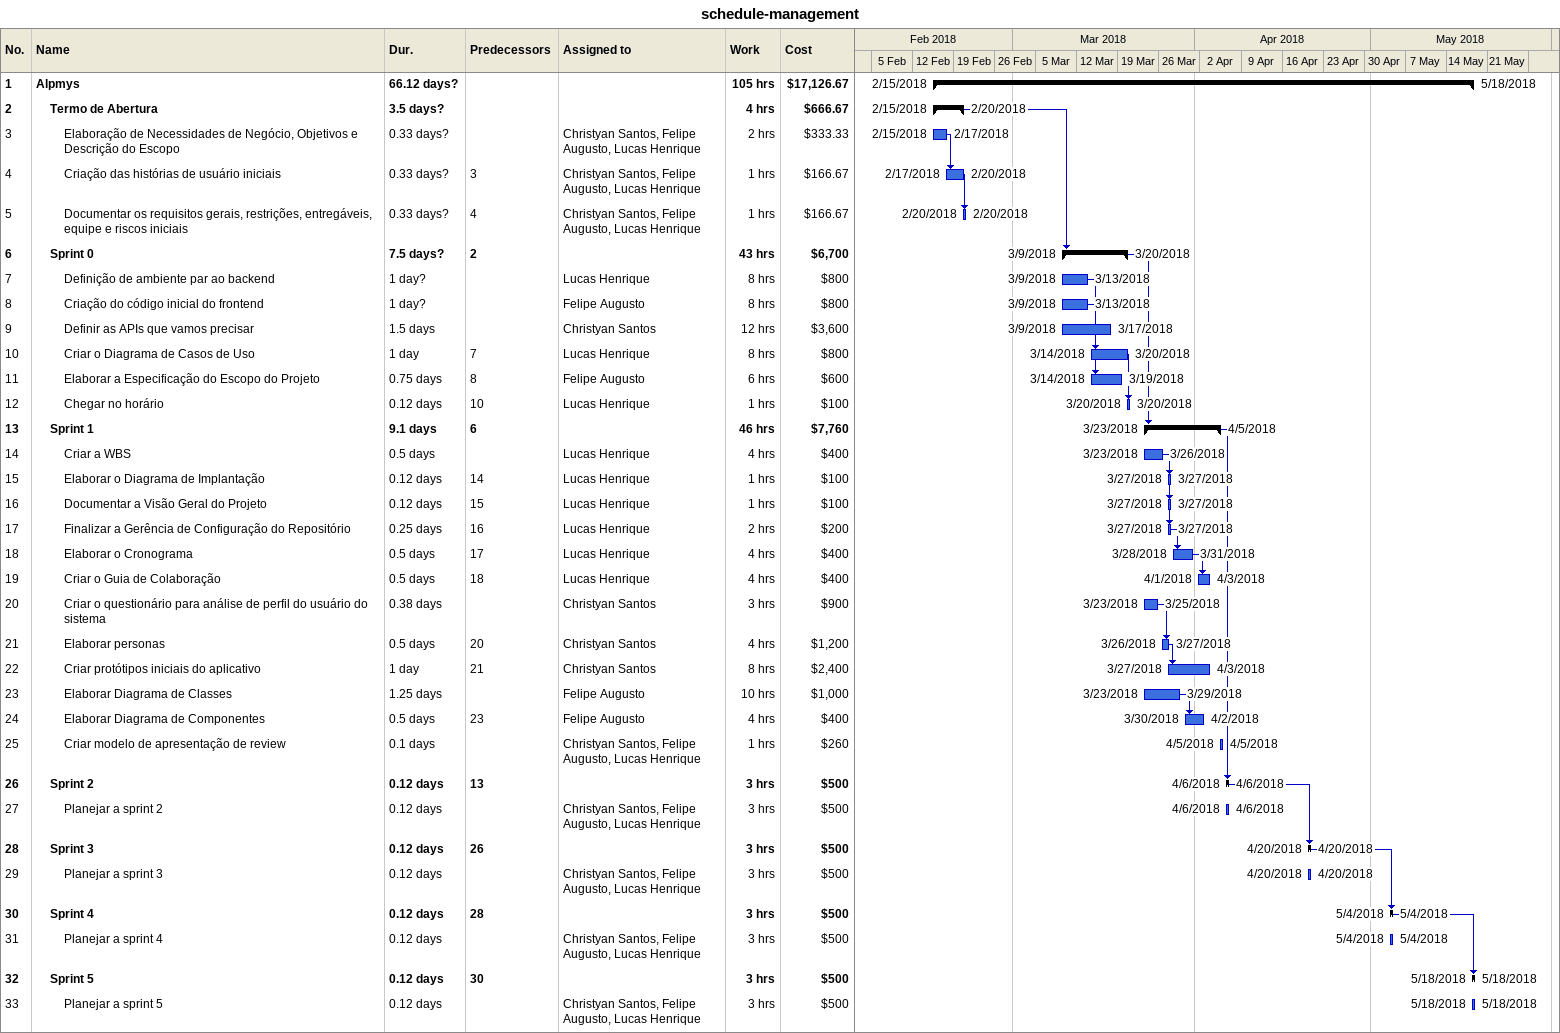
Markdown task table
schedule-management

| ID | Level | Task | Duration | Start | Finish | Predecessors | Resources | Work (h) | Cost ($) |
|---|---|---|---|---|---|---|---|---|---|
| 1 | 1 | **Alpmys** | 66.12d? | 2018-02-15 | 2018-05-18 |  |  | 105 | 17126.67 |
| 2 | 2 | **Termo de Abertura** | 3.5d? | 2018-02-15 | 2018-02-20 |  |  | 4 | 666.67 |
| 3 | 3 | Elaboração de Necessidades de Negócio, Objetivos e Descrição do Escopo | 0.33d? | 2018-02-15 | 2018-02-17 |  | Christyan Santos, Felipe Augusto, Lucas Henrique | 2 | 333.33 |
| 4 | 3 | Criação das histórias de usuário iniciais | 0.33d? | 2018-02-17 | 2018-02-20 | 3 | Christyan Santos, Felipe Augusto, Lucas Henrique | 1 | 166.67 |
| 5 | 3 | Documentar os requisitos gerais, restrições, entregáveis, equipe e riscos iniciais | 0.33d? | 2018-02-20 | 2018-02-20 | 4 | Christyan Santos, Felipe Augusto, Lucas Henrique | 1 | 166.67 |
| 6 | 2 | **Sprint 0** | 7.5d? | 2018-03-09 | 2018-03-20 | 2 |  | 43 | 6700 |
| 7 | 3 | Definição de ambiente par ao backend | 1d? | 2018-03-09 | 2018-03-13 |  | Lucas Henrique | 8 | 800 |
| 8 | 3 | Criação do código inicial do frontend | 1d? | 2018-03-09 | 2018-03-13 |  | Felipe Augusto | 8 | 800 |
| 9 | 3 | Definir as APIs que vamos precisar | 1.5d | 2018-03-09 | 2018-03-17 |  | Christyan Santos | 12 | 3600 |
| 10 | 3 | Criar o Diagrama de Casos de Uso | 1d | 2018-03-14 | 2018-03-20 | 7 | Lucas Henrique | 8 | 800 |
| 11 | 3 | Elaborar a Especificação do Escopo do Projeto | 0.75d | 2018-03-14 | 2018-03-19 | 8 | Felipe Augusto | 6 | 600 |
| 12 | 3 | Chegar no horário | 0.12d | 2018-03-20 | 2018-03-20 | 10 | Lucas Henrique | 1 | 100 |
| 13 | 2 | **Sprint 1** | 9.1d | 2018-03-23 | 2018-04-05 | 6 |  | 46 | 7760 |
| 14 | 3 | Criar a WBS | 0.5d | 2018-03-23 | 2018-03-26 |  | Lucas Henrique | 4 | 400 |
| 15 | 3 | Elaborar o Diagrama de Implantação | 0.12d | 2018-03-27 | 2018-03-27 | 14 | Lucas Henrique | 1 | 100 |
| 16 | 3 | Documentar a Visão Geral do Projeto | 0.12d | 2018-03-27 | 2018-03-27 | 15 | Lucas Henrique | 1 | 100 |
| 17 | 3 | Finalizar a Gerência de Configuração do Repositório | 0.25d | 2018-03-27 | 2018-03-27 | 16 | Lucas Henrique | 2 | 200 |
| 18 | 3 | Elaborar o Cronograma | 0.5d | 2018-03-28 | 2018-03-31 | 17 | Lucas Henrique | 4 | 400 |
| 19 | 3 | Criar o Guia de Colaboração | 0.5d | 2018-04-01 | 2018-04-03 | 18 | Lucas Henrique | 4 | 400 |
| 20 | 3 | Criar o questionário para análise de perfil do usuário do sistema | 0.38d | 2018-03-23 | 2018-03-25 |  | Christyan Santos | 3 | 900 |
| 21 | 3 | Elaborar personas | 0.5d | 2018-03-26 | 2018-03-27 | 20 | Christyan Santos | 4 | 1200 |
| 22 | 3 | Criar protótipos iniciais do aplicativo | 1d | 2018-03-27 | 2018-04-03 | 21 | Christyan Santos | 8 | 2400 |
| 23 | 3 | Elaborar Diagrama de Classes | 1.25d | 2018-03-23 | 2018-03-29 |  | Felipe Augusto | 10 | 1000 |
| 24 | 3 | Elaborar Diagrama de Componentes | 0.5d | 2018-03-30 | 2018-04-02 | 23 | Felipe Augusto | 4 | 400 |
| 25 | 3 | Criar modelo de apresentação de review | 0.1d | 2018-04-05 | 2018-04-05 |  | Christyan Santos, Felipe Augusto, Lucas Henrique | 1 | 260 |
| 26 | 2 | **Sprint 2** | 0.12d | 2018-04-06 | 2018-04-06 | 13 |  | 3 | 500 |
| 27 | 3 | Planejar a sprint 2 | 0.12d | 2018-04-06 | 2018-04-06 |  | Christyan Santos, Felipe Augusto, Lucas Henrique | 3 | 500 |
| 28 | 2 | **Sprint 3** | 0.12d | 2018-04-20 | 2018-04-20 | 26 |  | 3 | 500 |
| 29 | 3 | Planejar a sprint 3 | 0.12d | 2018-04-20 | 2018-04-20 |  | Christyan Santos, Felipe Augusto, Lucas Henrique | 3 | 500 |
| 30 | 2 | **Sprint 4** | 0.12d | 2018-05-04 | 2018-05-04 | 28 |  | 3 | 500 |
| 31 | 3 | Planejar a sprint 4 | 0.12d | 2018-05-04 | 2018-05-04 |  | Christyan Santos, Felipe Augusto, Lucas Henrique | 3 | 500 |
| 32 | 2 | **Sprint 5** | 0.12d | 2018-05-18 | 2018-05-18 | 30 |  | 3 | 500 |
| 33 | 3 | Planejar a sprint 5 | 0.12d | 2018-05-18 | 2018-05-18 |  | Christyan Santos, Felipe Augusto, Lucas Henrique | 3 | 500 |
